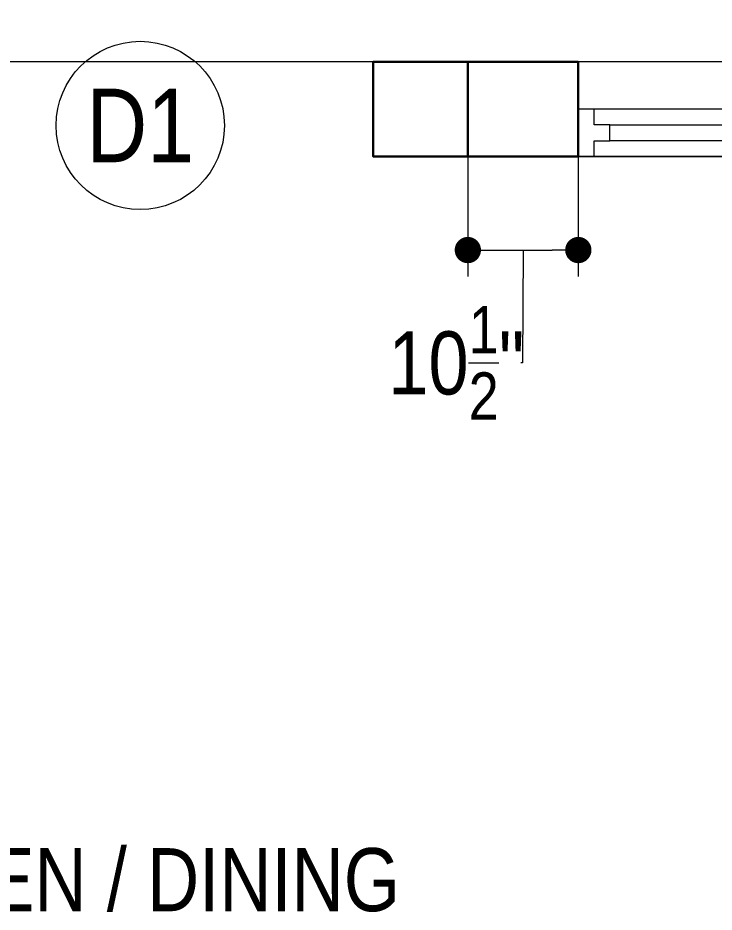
# Model space of a CAD drawing. Header units: millimetres. Extents: x 56222 to 3066687, y -650199 to -121287.
# Drawn here: x 152093.4 to 152159.6, y -173196 to -173110.9 of the extents above; entities that cross this region are included whole.
import ezdxf

# ---------------------------------------------------------------- set-up
doc = ezdxf.new("R2010")
doc.units = ezdxf.units.MM
doc.header["$MEASUREMENT"] = 0
doc.header["$PDMODE"] = 35
doc.layers.get('Defpoints').update_dxf_attribs({"color": 220})
for name, color, linetype, lineweight in [('COLUMN', 1, 'Continuous', 30), ('GROUND FLOOR', 7, 'Continuous', 9), ('GROUND FLOOR  ( DIM )', 7, 'Continuous', 9), ('GROUND FLOOR  ( PLINE )', 251, 'Continuous', 30), ('GROUND FLOOR ( DW_RAIL )', 7, 'Continuous', 9)]:
    doc.layers.add(name, color=color, linetype=linetype, lineweight=lineweight)
doc.layers.add('GROUND FLOOR  ( Text )', color=251, linetype='Continuous')
doc.styles.add('Cn BT~6', font='swissc.ttf', dxfattribs={"height": 6})
doc.styles.add("Cn_BT_0'-0", font='swissc.ttf')
doc.styles.add('Cn_BT_7', font='swissc.ttf', dxfattribs={"height": 7})
doc.dimstyles.new('Cn BT~6', dxfattribs={"dimtxt": 0.18, "dimasz": 2.5, "dimexe": 2.5, "dimexo": 0, "dimgap": 0.09, "dimtad": 0, "dimdec": 3, "dimzin": 3, "dimdsep": 46, "dimlunit": 4, "dimtxsty": 'Cn BT~6', "dimblk": 'DOT', "dimcen": 0.09, "dimdle": 2, "dimclrd": 250, "dimclre": 250, "dimclrt": 5, "dimadec": 0, "dimazin": 0, "dimtfac": 0.75, "dimtdec": 3, "dimtofl": 0, "dimtmove": 0, "dimatfit": 3, "dimfxl": 1, "dimtolj": 1, "dimtzin": 0, "dimlwd": 15, "dimlwe": 15, "dimarcsym": 0})

# ---------------------------------------------------------------- blocks, each defined once
blk = doc.blocks.new('_Dot')
at = {"color": 0, "linetype": 'ByBlock', "lineweight": -2}
blk.add_line((-0.5, 0), (-1, 0), dxfattribs=at)
at = {"color": 0, "linetype": 'ByBlock', "const_width": 0.5}
blk.add_lwpolyline([(-0.25, 0, 1), (0.25, 0, 1)], format="xyb", close=True, dxfattribs=at)
blk = doc.blocks.new('*D208')
at = {"layer": 'Defpoints', "color": 0, "lineweight": 0, "transparency": 16777216}
for p in [(152209.707, -173102.027), (151981.707, -173115.105), (152209.707, -173124.105)]:
    blk.add_point(p, dxfattribs=at)
at = {"layer": 'GROUND FLOOR  ( DIM )', "color": 250, "lineweight": 15, "transparency": 16777216}
for p, q in [((151981.707, -173115.105), (151981.707, -173099.527)), ((152209.707, -173124.105), (152209.707, -173099.527)), ((151984.207, -173102.027), (152087.001, -173102.027)), ((152207.207, -173102.027), (152104.413, -173102.027))]:
    blk.add_line(p, q, dxfattribs=at)
at = {"layer": 'GROUND FLOOR  ( DIM )', "color": 250, "lineweight": 15, "transparency": 16777216, "xscale": 2.5, "yscale": 2.5, "zscale": 2.5, "rotation": 180}
blk.add_blockref('_Dot', (151981.707, -173102.027), dxfattribs=at)
at = {"layer": 'GROUND FLOOR  ( DIM )', "color": 250, "lineweight": 15, "transparency": 16777216, "xscale": 2.5, "yscale": 2.5, "zscale": 2.5}
blk.add_blockref('_Dot', (152209.707, -173102.027), dxfattribs=at)
at = {"layer": 'GROUND FLOOR  ( DIM )', "color": 5, "transparency": 16777216, "insert": (152095.707, -173102.027), "char_height": 6, "attachment_point": 5, "style": 'Cn BT~6'}
blk.add_mtext('\\A1;19\'-0"', dxfattribs=at)
blk = doc.blocks.new('*D174')
at = {"layer": 'Defpoints', "color": 0, "lineweight": 0, "transparency": 16777216}
for p in [(152136.207, -173124.105), (152146.707, -173124.105), (152146.707, -173133.008)]:
    blk.add_point(p, dxfattribs=at)
at = {"layer": 'GROUND FLOOR  ( DIM )', "color": 250, "lineweight": 15, "transparency": 16777216}
for p, q in [((152136.207, -173124.105), (152136.207, -173135.508)), ((152146.707, -173124.105), (152146.707, -173135.508)), ((152138.707, -173133.008), (152144.207, -173133.008)), ((152141.457, -173133.008), (152141.415, -173143.743)), ((152141.415, -173143.743), (152141.235, -173143.743))]:
    blk.add_line(p, q, dxfattribs=at)
at = {"layer": 'GROUND FLOOR  ( DIM )', "color": 250, "lineweight": 15, "transparency": 16777216, "xscale": 2.5, "yscale": 2.5, "zscale": 2.5, "rotation": 180}
blk.add_blockref('_Dot', (152136.207, -173133.008), dxfattribs=at)
at = {"layer": 'GROUND FLOOR  ( DIM )', "color": 250, "lineweight": 15, "transparency": 16777216, "xscale": 2.5, "yscale": 2.5, "zscale": 2.5}
blk.add_blockref('_Dot', (152146.707, -173133.008), dxfattribs=at)
at = {"layer": 'GROUND FLOOR  ( DIM )', "color": 5, "transparency": 16777216, "insert": (152135.112, -173143.743), "char_height": 6, "attachment_point": 5, "style": 'Cn BT~6'}
blk.add_mtext('\\A1;10{\\H0.75x;\\S1/2;}"', dxfattribs=at)

msp = doc.modelspace()

# ---------------------------------------------------------------- linework, layer by layer
at = {"layer": 'COLUMN'}
msp.add_lwpolyline([(152127.2071, -173115.105), (152136.2071, -173115.105), (152136.2071, -173124.105), (152127.2071, -173124.105)], close=True, dxfattribs=at)
at = {"layer": 'GROUND FLOOR'}
for p, q in [((152373.2071, -173115.105), (151972.7071, -173115.105)), ((152127.2071, -173115.105), (152127.2071, -173124.105)), ((152146.7071, -173115.105), (152146.7071, -173124.105)), ((152209.7071, -173124.105), (152127.2071, -173124.105))]:
    msp.add_line(p, q, dxfattribs=at)
at = {"layer": 'GROUND FLOOR  ( DIM )', "color": 5}
msp.add_circle((152105.0666, -173121.1551), 8, dxfattribs=at)
at = {"layer": 'GROUND FLOOR  ( PLINE )'}
msp.add_lwpolyline([(152146.7071, -173115.105), (152136.2071, -173115.105), (152136.2071, -173124.105), (152146.7071, -173124.105)], close=True, dxfattribs=at)
at = {"layer": 'GROUND FLOOR ( DW_RAIL )'}
msp.add_lwpolyline([(152146.7071, -173124.105), (152148.2071, -173124.105), (152148.2071, -173122.605), (152149.7071, -173122.605), (152149.7071, -173121.105), (152191.7071, -173121.105), (152191.7071, -173122.605), (152193.2071, -173122.605), (152193.2071, -173124.105), (152194.7071, -173124.105), (152194.7071, -173119.605), (152193.2071, -173119.605), (152193.2071, -173121.105), (152191.7071, -173121.105), (152191.7071, -173122.605), (152149.7071, -173122.605), (152149.7071, -173121.105), (152148.2071, -173121.105), (152148.2071, -173119.605), (152146.7071, -173119.605), (152146.7071, -173124.105), (152194.7071, -173124.105), (152194.7071, -173119.605), (152146.7071, -173119.605)], close=True, dxfattribs=at)

# ---------------------------------------------------------------- texts
at = {"layer": 'GROUND FLOOR  ( DIM )', "color": 5, "insert": (152105.0666, -173121.1551), "char_height": 7, "attachment_point": 5, "style": 'Cn_BT_7'}
msp.add_mtext('D1', dxfattribs=at)
at = {"layer": 'GROUND FLOOR  ( Text )', "insert": (152099.7888, -173192.9329), "char_height": 6, "attachment_point": 5, "style": "Cn_BT_0'-0"}
msp.add_mtext('KITCHEN / DINING', dxfattribs=at)

# ---------------------------------------------------------------- dimensions: what is measured, and where the dimension line sits
at = {"layer": 'GROUND FLOOR  ( DIM )'}
dim = msp.add_linear_dim(base=(152209.7071, -173102.0265), p1=(151981.7071, -173115.105), p2=(152209.7071, -173124.105), dimstyle='Cn BT~6', override={"dimtmove": 1}, dxfattribs=at)
dim.commit()
dim.dimension.update_dxf_attribs({"geometry": '*D208', "text_midpoint": (152095.7071, -173102.0265)})
dim = msp.add_linear_dim(base=(152146.7071, -173133.0082), p1=(152136.2071, -173124.105), p2=(152146.7071, -173124.105), dimstyle='Cn BT~6', override={"dimtmove": 1}, dxfattribs=at)
dim.commit()
dim.dimension.update_dxf_attribs({"geometry": '*D174', "text_midpoint": (152141.1453, -173143.743), "dimtype": 160})

doc.saveas('drawing.dxf')
